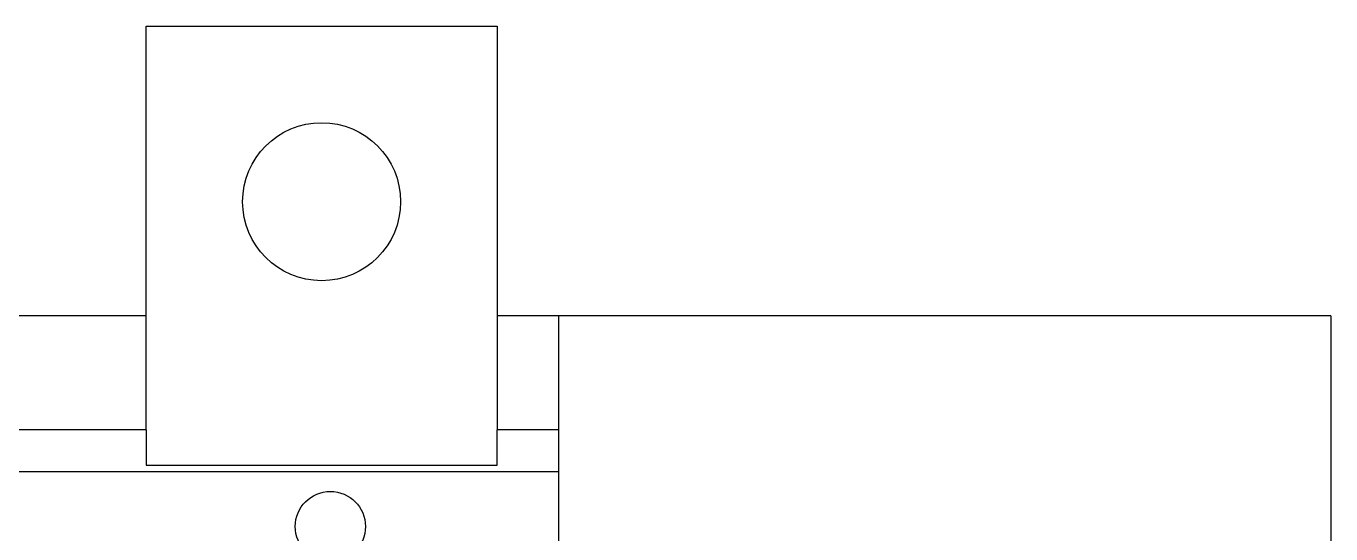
# Model space of a CAD drawing. Extents: x 325957 to 326957, y 371804 to 374004.
# Drawn here: x 326128 to 326202.4, y 372356 to 372384.9 of the extents above; entities that cross this region are included whole.
import ezdxf

# ---------------------------------------------------------------- set-up
doc = ezdxf.new("R2010")
doc.units = 0
doc.header["$MEASUREMENT"] = 0
doc.layers.add('PV-19A4', color=7, linetype='Continuous')

# ---------------------------------------------------------------- blocks, each defined once
blk = doc.blocks.new('Manufacturer上海良信PartName接触器SeriesNDC1ShellFrameLimitingCurrentRemarkPartTypeMinCurrent116MaxCurrent150PolesMinPower0MaxPower0LibType3DelFlgfalseUpdateDate2023-01-0100000')
blk.add_line((-68.25, 59.643), (37.75, 59.643))
blk.add_circle((24.75, 56.5), 2)
at = {"layer": 'PV-19A4'}
for p, q in [((14.25, 62), (14.25, 85)), ((14.25, 85), (34.25, 85)), ((34.25, 85), (34.25, 62)), ((14.25, 68.5), (-5.75, 68.5)), ((37.75, 68.5), (34.25, 68.5)), ((81.75, 68.5), (37.75, 68.5)), ((37.75, 68.5), (37.75, 62)), ((81.75, 68.5), (81.75, -68.5)), ((14.25, 62), (-5.75, 62)), ((14.25, 62), (14.25, 60)), ((34.25, 60), (34.25, 62)), ((37.75, 62), (34.25, 62)), ((37.75, 62), (37.75, -62)), ((14.25, 60), (34.25, 60))]:
    blk.add_line(p, q, dxfattribs=at)
blk.add_circle((24.25, 75), 4.5, dxfattribs=at)

msp = doc.modelspace()

# ---------------------------------------------------------------- block references
msp.add_blockref('Manufacturer上海良信PartName接触器SeriesNDC1ShellFrameLimitingCurrentRemarkPartTypeMinCurrent116MaxCurrent150PolesMinPower0MaxPower0LibType3DelFlgfalseUpdateDate2023-01-0100000', (326120.606, 372299.907))

doc.saveas('drawing.dxf')
